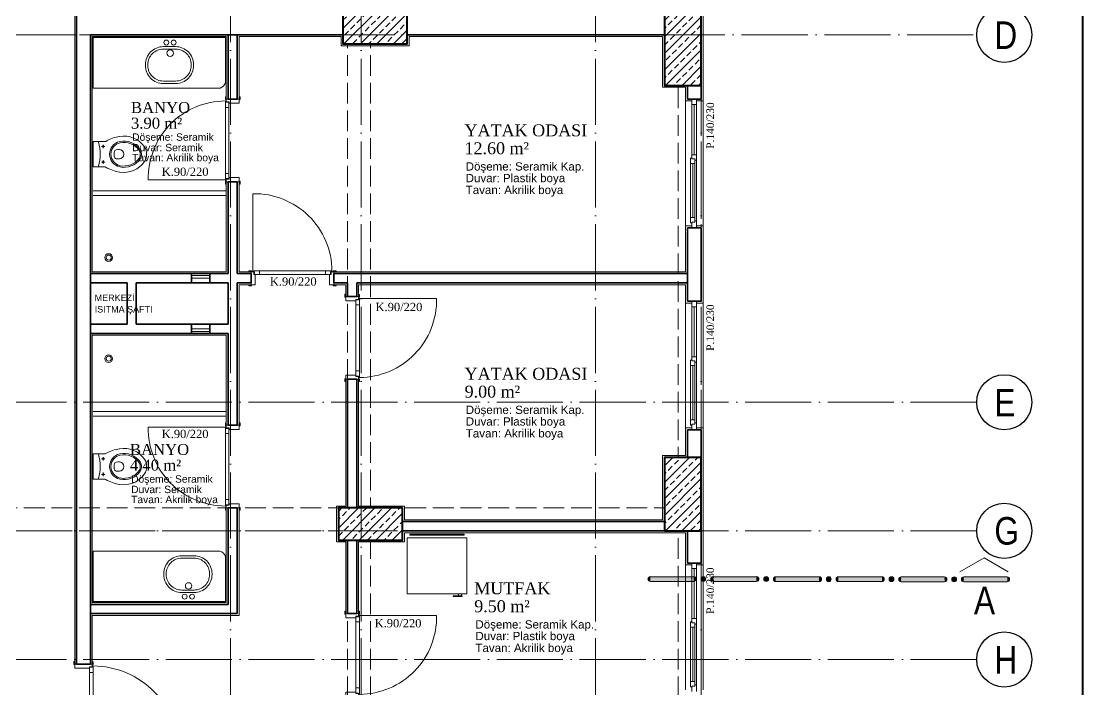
# Model space of a CAD drawing. Header units: millimetres. Extents: x 11587 to 81192, y -36083 to -25300.
# Drawn here: x 32641 to 33797, y -34493 to -33765 of the extents above; entities that cross this region are included whole.
import ezdxf

# ---------------------------------------------------------------- set-up
doc = ezdxf.new("R2010")
doc.units = ezdxf.units.MM
for name, pattern in [('AKS', [30, 24, -3, 0, -3]), ('IZDUSUM1', [20, 7.5, -5, 7.5, 0]), ('SEMBOL1', [260, 200, -15, 30, -15])]:
    doc.linetypes.add(name, pattern=pattern)
for name, color, linetype, lineweight in [('rtm-aks balon', 20, 'Continuous', 25), ('rtm-aks balon yazı', 7, 'Continuous', 20), ('rtm-aks yeni', 7, 'AKS', 20), ('rtm-antet-02', 140, 'Continuous', 40), ('rtm-cam', 141, 'Continuous', 9), ('rtm-duv tugla', 22, 'Continuous', 35), ('rtm-izdusum-üst ince', 8, 'IZDUSUM1', 5), ('rtm-kapı-ahsap', 35, 'Continuous', 13), ('rtm-mhl-yazı-adı', 150, 'Continuous', 30), ('rtm-mhl-yazı-m2', 7, 'Continuous', 20), ('rtm-mhl-yazı-malzeme', 253, 'Continuous', 13), ('rtm-pen-ahsap', 35, 'Continuous', 13), ('rtm-plan katmanı-05', 205, 'Continuous', 20), ('rtm-plan katmanı-07', 135, 'Continuous', 9), ('rtm-sembol balon baslik', 242, 'Continuous', 20), ('rtm-sembol kesit gör yazı', 7, 'Continuous', 20), ('rtm-sıva', 252, 'Continuous', 15), ('rtm-tarama-betonarme', 51, 'Continuous', 15), ('rtm-tas_betonarme', 50, 'Continuous', 40), ('rtm-tefris vitrifiye', 9, 'Continuous', 9)]:
    doc.layers.add(name, color=color, linetype=linetype, lineweight=lineweight)
doc.styles.add('AKSYAZI', font='ARIALN.TTF')
doc.styles.add('ARIAL', font='times.ttf')
doc.styles.add('BASLIK', font='ARIALN.TTF')
doc.styles.get("Standard").update_dxf_attribs({"font": 'arial.ttf'})
doc.styles.add('VAZ-OLCU', font='times.ttf', dxfattribs={"height": 60})
pattern_1 = [(45, (9316.351, 20249.116), (-8.980256, 8.980256), []), (45, (9325.331, 20249.116), (-8.980256, 8.980256), [6.35, -3.175])]

# ---------------------------------------------------------------- blocks, each defined once
blk = doc.blocks.new('KİRİŞA')
at = {"layer": 'rtm-izdusum-üst ince', "ltscale": 1.5}
for points in [[(21869.4, -54029.2), (22149.4, -54029.2)], [(22219.4, -54029.2), (22629.4, -54029.2)], [(22189.4, -54544.2), (22189.4, -54039.2)], [(22214.4, -54544.2), (22214.4, -54039.2)], [(21829.4, -54489.2), (21829.4, -54084.2)], [(21854.4, -54489.2), (21854.4, -54084.2)], [(21869.4, -54544.2), (22154.4, -54544.2)], [(22224.4, -54544.2), (22629.4, -54544.2)], [(21829.4, -54829.2), (21829.4, -54569.2)], [(21854.4, -54829.2), (21854.4, -54569.2)], [(21869.4, -54569.2), (22154.4, -54569.2)], [(22224.4, -54569.2), (22629.4, -54569.2)], [(22189.4, -54829.2), (22189.4, -54579.2)], [(22214.4, -54829.2), (22214.4, -54579.2)]]:
    blk.add_lwpolyline(points, dxfattribs=at)
blk = doc.blocks.new('rty')
at = {"layer": 'rtm-kapı-ahsap'}
for p, q in [((-58244.9, -62700.3), (-58243.8, -62700.3)), ((-58244.9, -62703.4), (-58244.9, -62700.3)), ((-58243.8, -62703.4), (-58244.9, -62703.4)), ((-58243.8, -62700.3), (-58243.8, -62703.4)), ((-58243.8, -62707.4), (-58243.8, -62702.9)), ((-58229.8, -62702.9), (-58243.8, -62702.9)), ((-58232.8, -62705.9), (-58232.8, -62707.4)), ((-58229.8, -62705.9), (-58232.8, -62705.9)), ((-58232.6, -62706.4), (-58232.6, -62789.4)), ((-58232.6, -62706.4), (-58229.7, -62706.4)), ((-58229.8, -62700.4), (-58229.8, -62703.4)), ((-58228.8, -62700.4), (-58229.8, -62700.4)), ((-58229.8, -62702.9), (-58229.8, -62705.9)), ((-58229.8, -62703.4), (-58228.8, -62703.4)), ((-58229.8, -62704.9), (-58228.8, -62704.9)), ((-58229.7, -62706.4), (-58229.7, -62704.9)), ((-58228.8, -62703.4), (-58228.8, -62700.4)), ((-58228.8, -62790.9), (-58228.8, -62704.9)), ((-58144.8, -62704.9), (-58228.8, -62704.9)), ((-58232.8, -62707.4), (-58243.8, -62707.4)), ((-58228.8, -62712), (-58232.6, -62712)), ((-58228.8, -62783.7), (-58232.6, -62783.7)), ((-58243.8, -62792.3), (-58244.9, -62792.3)), ((-58244.9, -62792.3), (-58244.9, -62795.4)), ((-58244.9, -62795.4), (-58243.8, -62795.4)), ((-58243.8, -62788.4), (-58243.8, -62792.9)), ((-58232.8, -62788.4), (-58243.8, -62788.4)), ((-58243.8, -62795.4), (-58243.8, -62792.3)), ((-58229.8, -62792.9), (-58243.8, -62792.9)), ((-58232.8, -62789.9), (-58232.8, -62788.4)), ((-58229.8, -62789.9), (-58232.8, -62789.9)), ((-58232.6, -62789.4), (-58229.7, -62789.4)), ((-58229.8, -62792.9), (-58229.8, -62789.9)), ((-58229.8, -62790.9), (-58228.8, -62790.9)), ((-58229.8, -62795.4), (-58229.8, -62792.3)), ((-58229.8, -62792.3), (-58228.8, -62792.3)), ((-58228.8, -62795.4), (-58229.8, -62795.4)), ((-58229.7, -62789.4), (-58229.7, -62790.9)), ((-58228.8, -62792.3), (-58228.8, -62795.4))]:
    blk.add_line(p, q, dxfattribs=at)
at = {"layer": 'rtm-kapı-ahsap', "const_width": 0.392}
blk.add_lwpolyline([(-58229.2, -62703.9, 1), (-58229.2, -62704.5, 1)], format="xyb", close=True, dxfattribs=at)
at = {"layer": 'rtm-kapı-ahsap'}
blk.add_arc((-58229.1, -62706.6), 84.3, 270.2011, 1.1472, dxfattribs=at)
blk = doc.blocks.new('K-100')
at = {"layer": 'rtm-kapı-ahsap'}
for p, q in [((-34308.1, -13702.2), (-34307, -13702.2)), ((-34308.1, -13705.4), (-34308.1, -13702.2)), ((-34307, -13705.4), (-34308.1, -13705.4)), ((-34307, -13702.2), (-34307, -13705.4)), ((-34307, -13709.3), (-34307, -13704.8)), ((-34288, -13704.8), (-34307, -13704.8)), ((-34288, -13702.3), (-34288, -13705.4)), ((-34287, -13702.3), (-34288, -13702.3)), ((-34288, -13704.8), (-34288, -13707.8)), ((-34288, -13705.4), (-34287, -13705.4)), ((-34287, -13705.4), (-34287, -13702.3)), ((-34291, -13709.3), (-34307, -13709.3)), ((-34288, -13707.8), (-34291, -13707.8)), ((-34291, -13707.8), (-34291, -13709.3)), ((-34290.8, -13801.3), (-34290.8, -13708.3)), ((-34290.8, -13708.3), (-34287.9, -13708.3)), ((-34287, -13713.9), (-34290.8, -13713.9)), ((-34288, -13706.8), (-34287, -13706.8)), ((-34287.9, -13708.3), (-34287.9, -13706.8)), ((-34287, -13706.8), (-34287, -13802.8)), ((-34287, -13795.6), (-34290.8, -13795.6)), ((-34307, -13804.2), (-34308.1, -13804.2)), ((-34308.1, -13804.2), (-34308.1, -13807.3)), ((-34308.1, -13807.3), (-34307, -13807.3)), ((-34307, -13800.3), (-34307, -13804.8)), ((-34291, -13800.3), (-34307, -13800.3)), ((-34307, -13807.3), (-34307, -13804.2)), ((-34288, -13804.8), (-34307, -13804.8)), ((-34291, -13801.8), (-34291, -13800.3)), ((-34288, -13801.8), (-34291, -13801.8)), ((-34290.8, -13801.3), (-34287.9, -13801.3)), ((-34288, -13804.8), (-34288, -13801.8)), ((-34288, -13802.8), (-34287, -13802.8)), ((-34288, -13807.3), (-34288, -13804.2)), ((-34288, -13804.2), (-34287, -13804.2)), ((-34287, -13807.3), (-34288, -13807.3)), ((-34287.9, -13801.3), (-34287.9, -13802.8)), ((-34193, -13802.8), (-34287, -13802.8)), ((-34287, -13804.2), (-34287, -13807.3))]:
    blk.add_line(p, q, dxfattribs=at)
at = {"layer": 'rtm-kapı-ahsap', "const_width": 0.392}
blk.add_lwpolyline([(-34287.4, -13803.7, -1), (-34287.4, -13803.1, -1)], format="xyb", close=True, dxfattribs=at)
at = {"layer": 'rtm-kapı-ahsap'}
blk.add_arc((-34287.9, -13801.7), 94.9, 359.3332, 89.4605, dxfattribs=at)
blk = doc.blocks.new('KK')
at = {"layer": 'rtm-sembol balon baslik', "linetype": 'SEMBOL1'}
for p in [(41231.3, 7543.2), (41283.8, 7543.2)]:
    blk.add_line(p, (41257.6, 7558.4), dxfattribs=at)
at = {"layer": 'rtm-sembol balon baslik'}
for p, q in [((41279.6, 7537.7), (41232.3, 7537.7)), ((41347.8, 7537.7), (41300.6, 7537.7)), ((41416.1, 7537.8), (41368.8, 7537.8)), ((41484.3, 7537.8), (41437.1, 7537.8)), ((41552.6, 7537.9), (41505.3, 7537.9)), ((41620.8, 7537.9), (41573.6, 7537.9)), ((41279.6, 7532.4), (41232.3, 7532.4)), ((41347.8, 7532.4), (41300.6, 7532.4)), ((41416.1, 7532.6), (41368.8, 7532.6)), ((41484.3, 7532.6), (41437.1, 7532.6)), ((41552.6, 7532.7), (41505.3, 7532.7)), ((41620.8, 7532.7), (41573.6, 7532.7))]:
    blk.add_line(p, q, dxfattribs=at)
at = {"layer": 'rtm-sembol balon baslik', "const_width": 2.62}
for points in [[(41232.3, 7536.4, 0.414214), (41231, 7535, 1)], [(41231, 7535, 0.414214), (41232.3, 7533.7, 1)], [(41279.6, 7533.7, 0.414214), (41280.9, 7535, 0.414214), (41279.6, 7536.4, 1)], [(41300.6, 7536.4, 0.414214), (41299.3, 7535, 1)], [(41299.3, 7535, 0.414214), (41300.6, 7533.7, 1)], [(41347.8, 7533.7, 0.414214), (41349.1, 7535, 0.414214), (41347.8, 7536.4, 1)], [(41368.8, 7536.5, 0.414214), (41367.5, 7535.2, 1)], [(41367.5, 7535.2, 0.414214), (41368.8, 7533.9, 1)], [(41416.1, 7533.9, 0.414214), (41417.4, 7535.2, 0.414214), (41416.1, 7536.5, 1)], [(41437.1, 7536.5, 0.414214), (41435.8, 7535.2, 1)], [(41435.8, 7535.2, 0.414214), (41437.1, 7533.9, 1)], [(41484.3, 7533.9, 0.414214), (41485.6, 7535.2, 0.414214), (41484.3, 7536.5, 1)], [(41505.3, 7536.6, 0.414214), (41504, 7535.3, 1)], [(41504, 7535.3, 0.414214), (41505.3, 7534, 1)], [(41552.6, 7534, 0.414214), (41553.9, 7535.3, 0.414214), (41552.6, 7536.6, 1)], [(41573.6, 7536.6, 0.414214), (41572.3, 7535.3, 1)], [(41572.3, 7535.3, 0.414214), (41573.6, 7534, 1)], [(41620.8, 7534, 0.414214), (41622.1, 7535.3, 0.414214), (41620.8, 7536.6, 1)]]:
    blk.add_lwpolyline(points, format="xyb", dxfattribs=at)
for points in [[(41288.8, 7535, 1), (41291.4, 7535, 1)], [(41357, 7535.2, 1), (41359.6, 7535.2, 1)], [(41425.3, 7535.2, 1), (41427.9, 7535.2, 1)], [(41493.5, 7535.3, 1), (41496.1, 7535.3, 1)], [(41561.8, 7535.3, 1), (41564.4, 7535.3, 1)]]:
    blk.add_lwpolyline(points, format="xyb", close=True, dxfattribs=at)
at = {"layer": 'rtm-sembol balon baslik'}
for centre in [(41290.1, 7535), (41358.3, 7535.2), (41426.6, 7535.2), (41494.8, 7535.3), (41563.1, 7535.3)]:
    blk.add_circle(centre, 2.62, dxfattribs=at)
for centre, start, end in [((41232.3, 7535), 90, 270), ((41279.6, 7535), 270, 90), ((41300.6, 7535), 90, 270), ((41347.8, 7535), 270, 90), ((41368.8, 7535.2), 90, 270), ((41416.1, 7535.2), 270, 90), ((41437.1, 7535.2), 90, 270), ((41484.3, 7535.2), 270, 90), ((41505.3, 7535.3), 90, 270), ((41552.6, 7535.3), 270, 90), ((41573.6, 7535.3), 90, 270), ((41620.8, 7535.3), 270, 90)]:
    blk.add_arc(centre, 2.62, start, end, dxfattribs=at)
for points in [[(41232.3, 7537.7), (41232.3, 7532.4), (41279.6, 7537.7), (41279.6, 7532.4)], [(41300.6, 7537.7), (41300.6, 7532.4), (41347.8, 7537.7), (41347.8, 7532.4)], [(41368.8, 7537.8), (41368.8, 7532.6), (41416.1, 7537.8), (41416.1, 7532.6)], [(41437.1, 7537.8), (41437.1, 7532.6), (41484.3, 7537.8), (41484.3, 7532.6)], [(41505.3, 7537.9), (41505.3, 7532.7), (41552.6, 7537.9), (41552.6, 7532.7)], [(41573.6, 7537.9), (41573.6, 7532.7), (41620.8, 7537.9), (41620.8, 7532.7)]]:
    blk.add_trace(points, dxfattribs=at)

msp = doc.modelspace()

# ---------------------------------------------------------------- hatches: boundary and pattern name
at = {"layer": 'rtm-tarama-betonarme'}
h = msp.add_hatch(dxfattribs=at)
h.set_pattern_fill('ANSI33', color=256, scale=2, style=0)
h.set_pattern_definition(pattern_1)
h.paths.add_polyline_path([(33061.19, -33790.13), (33061.19, -33755.13), (32991.19, -33755.13), (32991.19, -33790.13)])
h = msp.add_hatch(dxfattribs=at)
h.set_pattern_fill('ANSI33', color=256, scale=2, style=0)
h.set_pattern_definition(pattern_1)
h.paths.add_polyline_path([(33381.19, -33755.13), (33341.19, -33755.13), (33341.19, -33835.13), (33381.19, -33835.13)])
h = msp.add_hatch(dxfattribs=at)
h.set_pattern_fill('ANSI33', color=256, scale=2, style=0)
h.set_pattern_definition(pattern_1)
h.paths.add_polyline_path([(33381.19, -34240.13), (33341.19, -34240.13), (33341.19, -34320.13), (33381.19, -34320.13)])
h = msp.add_hatch(dxfattribs=at)
h.set_pattern_fill('ANSI33', color=256, scale=2, style=0)
h.set_pattern_definition(pattern_1)
h.paths.add_polyline_path([(33056.19, -34330.13), (33056.19, -34295.13), (32986.19, -34295.13), (32986.19, -34330.13)])

# ---------------------------------------------------------------- linework, layer by layer
at = {"layer": 'rtm-aks balon'}
for centre in [(33711.19, -33780.13), (33711.19, -34180.13), (33711.19, -34320.13), (33711.19, -34460.13)]:
    msp.add_circle(centre, 30, dxfattribs=at)
at = {"layer": 'rtm-aks yeni', "ltscale": 3}
for p, q in [((32868.69, -35680.13), (32868.69, -31980.13)), ((33011.19, -35680.13), (33011.19, -31980.13)), ((33266.19, -35680.13), (33266.19, -31980.13)), ((33381.19, -35680.13), (33381.19, -31980.13)), ((25316.19, -33780.13), (33681.19, -33780.13)), ((33681.19, -34180.13), (31891.19, -34180.13)), ((33681.19, -34320.13), (32551.19, -34320.13)), ((33681.19, -34460.13), (32106.19, -34460.13))]:
    msp.add_line(p, q, dxfattribs=at)
at = {"layer": 'rtm-antet-02'}
msp.add_lwpolyline([(25201.61, -31612.89), (25201.61, -36052.89), (33796.61, -36052.89), (33796.61, -31612.89)], close=True, dxfattribs=at)
at = {"layer": 'rtm-cam'}
for p, q in [((33373.69, -33910.63), (33373.69, -33856.13)), ((33371.94, -33979.13), (33371.94, -33920.13)), ((33373.69, -34130.63), (33373.69, -34076.13)), ((33371.94, -34199.13), (33371.94, -34140.13)), ((33373.69, -34415.63), (33373.69, -34361.13)), ((33371.94, -34484.13), (33371.94, -34425.13))]:
    msp.add_line(p, q, dxfattribs=at)
at = {"layer": 'rtm-duv tugla'}
for points in [[(32701.19, -34465.13), (32701.19, -33080.13)], [(32716.19, -34465.13), (32716.19, -33780.13)], [(32991.19, -33780.13), (32716.19, -33780.13)], [(32866.19, -33850.13), (32866.19, -33780.13)], [(32876.19, -33850.13), (32876.19, -33780.13)], [(33341.19, -33780.13), (33061.19, -33780.13)], [(33366.19, -33850.13), (33366.19, -33835.13)], [(33381.19, -33850.13), (33381.19, -33835.13)], [(32876.19, -33850.13), (32866.19, -33850.13)], [(33366.19, -33850.13), (33381.19, -33850.13)], [(32866.19, -34040.13), (32866.19, -33940.13)], [(32876.19, -33940.13), (32866.19, -33940.13)], [(32876.19, -34040.13), (32876.19, -33940.13)], [(33366.19, -34070.13), (33366.19, -33990.13)], [(33366.19, -33990.13), (33381.19, -33990.13)], [(33381.19, -34070.13), (33381.19, -33990.13)], [(32716.19, -34040.13), (32866.19, -34040.13)], [(32826.19, -34050.13), (32826.19, -34040.13)], [(32846.19, -34050.13), (32846.19, -34040.13)], [(32876.19, -34040.13), (32891.19, -34040.13)], [(32891.19, -34050.13), (32891.19, -34040.13)], [(32981.19, -34040.13), (33366.19, -34040.13)], [(32981.19, -34050.13), (32981.19, -34040.13)], [(32716.19, -34050.13), (32756.19, -34050.13)], [(32756.19, -34095.13), (32756.19, -34050.13)], [(32766.19, -34095.13), (32766.19, -34050.13)], [(32766.19, -34050.13), (32866.19, -34050.13)], [(32866.19, -34095.13), (32866.19, -34050.13)], [(32876.19, -34205.13), (32876.19, -34050.13)], [(32876.19, -34050.13), (32891.19, -34050.13)], [(32981.19, -34050.13), (32996.19, -34050.13)], [(32996.19, -34065.13), (32996.19, -34050.13)], [(33006.19, -34065.13), (33006.19, -34050.13)], [(33366.19, -34050.13), (33006.19, -34050.13)], [(32996.19, -34065.13), (33006.19, -34065.13)], [(33366.19, -34070.13), (33381.19, -34070.13)], [(32716.19, -34095.13), (32756.19, -34095.13)], [(32766.19, -34095.13), (32866.19, -34095.13)], [(32826.19, -34095.13), (32826.19, -34105.13)], [(32846.19, -34095.13), (32846.19, -34105.13)], [(32716.19, -34105.13), (32866.19, -34105.13)], [(32866.19, -34205.13), (32866.19, -34105.13)], [(32996.19, -34295.13), (32996.19, -34155.13)], [(32996.19, -34155.13), (33006.19, -34155.13)], [(33006.19, -34295.13), (33006.19, -34155.13)], [(32876.19, -34205.13), (32866.19, -34205.13)], [(33366.19, -34210.13), (33381.19, -34210.13)], [(33366.19, -34210.13), (33366.19, -34240.13)], [(33381.19, -34210.13), (33381.19, -34240.13)], [(32866.19, -34400.13), (32866.19, -34295.13)], [(32876.19, -34295.13), (32866.19, -34295.13)], [(32876.19, -34410.13), (32876.19, -34295.13)], [(32996.19, -34295.13), (32996.19, -34295.13)], [(33006.19, -34295.13), (33006.19, -34295.13)], [(33056.19, -34310.13), (33341.19, -34310.13)], [(33056.19, -34320.13), (33341.19, -34320.13)], [(33366.19, -34355.13), (33366.19, -34320.13)], [(33381.19, -34355.13), (33381.19, -34320.13)], [(32996.19, -34410.13), (32996.19, -34330.13)], [(33006.19, -34410.13), (33006.19, -34330.13)], [(33366.19, -34355.13), (33381.19, -34355.13)], [(32716.19, -34400.13), (32866.19, -34400.13)], [(32716.19, -34410.13), (32876.19, -34410.13)], [(32996.19, -34410.13), (33006.19, -34410.13)], [(32716.19, -34465.13), (32701.19, -34465.13)]]:
    msp.add_lwpolyline(points, dxfattribs=at)
at = {"layer": 'rtm-kapı-ahsap'}
for points in [[(32846.19, -34042.13), (32826.19, -34042.13)], [(32846.19, -34045.13), (32826.19, -34045.13)], [(32846.19, -34100.13), (32826.19, -34100.13)], [(32846.19, -34103.13), (32826.19, -34103.13)]]:
    msp.add_lwpolyline(points, dxfattribs=at)
at = {"layer": 'rtm-pen-ahsap'}
for p, q in [((33371.19, -33850.13), (33371.19, -33856.13)), ((33371.19, -33861.13), (33371.19, -33855.5)), ((33376.19, -33856.13), (33371.19, -33856.13)), ((33371.19, -33861.13), (33371.19, -33910.63)), ((33376.19, -33909.13), (33376.19, -33850.13)), ((33369.69, -33914.5), (33369.69, -33920.13)), ((33371.19, -33915.13), (33371.19, -33910.63)), ((33376.19, -33910.63), (33371.19, -33910.63)), ((33374.19, -33915.13), (33371.19, -33915.13)), ((33374.19, -33915.13), (33374.19, -33920.13)), ((33374.19, -33916.63), (33376.19, -33916.63)), ((33376.19, -33909.13), (33376.19, -33916.63)), ((33369.69, -33920.13), (33369.69, -33979.13)), ((33374.19, -33920.13), (33369.69, -33920.13)), ((33374.19, -33920.13), (33374.19, -33979.13)), ((33369.69, -33984.77), (33369.69, -33979.13)), ((33374.19, -33979.13), (33369.69, -33979.13)), ((33371.19, -33990.13), (33371.19, -33984.13)), ((33374.19, -33984.13), (33371.19, -33984.13)), ((33374.19, -33984.13), (33374.19, -33979.13)), ((33376.19, -33982.63), (33374.19, -33982.63)), ((33376.19, -33982.63), (33376.19, -33990.13)), ((33371.19, -34070.13), (33371.19, -34076.13)), ((33371.19, -34081.13), (33371.19, -34075.5)), ((33376.19, -34076.13), (33371.19, -34076.13)), ((33376.19, -34129.13), (33376.19, -34070.13)), ((33371.19, -34081.13), (33371.19, -34130.63)), ((33369.69, -34134.5), (33369.69, -34140.13)), ((33371.19, -34135.13), (33371.19, -34130.63)), ((33376.19, -34130.63), (33371.19, -34130.63)), ((33374.19, -34135.13), (33371.19, -34135.13)), ((33374.19, -34135.13), (33374.19, -34140.13)), ((33374.19, -34136.63), (33376.19, -34136.63)), ((33376.19, -34129.13), (33376.19, -34136.63)), ((33369.69, -34140.13), (33369.69, -34199.13)), ((33374.19, -34140.13), (33369.69, -34140.13)), ((33374.19, -34140.13), (33374.19, -34199.13)), ((33369.69, -34204.77), (33369.69, -34199.13)), ((33374.19, -34199.13), (33369.69, -34199.13)), ((33371.19, -34210.13), (33371.19, -34204.13)), ((33374.19, -34204.13), (33371.19, -34204.13)), ((33374.19, -34204.13), (33374.19, -34199.13)), ((33376.19, -34202.63), (33374.19, -34202.63)), ((33376.19, -34202.63), (33376.19, -34210.13)), ((33371.19, -34355.13), (33371.19, -34361.13)), ((33376.19, -34414.13), (33376.19, -34355.13)), ((33371.19, -34366.13), (33371.19, -34360.5)), ((33376.19, -34361.13), (33371.19, -34361.13)), ((33371.19, -34366.13), (33371.19, -34415.63)), ((33371.19, -34420.13), (33371.19, -34415.63)), ((33376.19, -34415.63), (33371.19, -34415.63)), ((33376.19, -34414.13), (33376.19, -34421.63)), ((33369.69, -34419.5), (33369.69, -34425.13)), ((33369.69, -34425.13), (33369.69, -34484.13)), ((33374.19, -34425.13), (33369.69, -34425.13)), ((33374.19, -34420.13), (33371.19, -34420.13)), ((33374.19, -34420.13), (33374.19, -34425.13)), ((33374.19, -34421.63), (33376.19, -34421.63)), ((33374.19, -34425.13), (33374.19, -34484.13)), ((33369.69, -34489.77), (33369.69, -34484.13)), ((33374.19, -34484.13), (33369.69, -34484.13)), ((33374.19, -34489.13), (33374.19, -34484.13)), ((33371.19, -34495.13), (33371.19, -34489.13)), ((33374.19, -34489.13), (33371.19, -34489.13)), ((33376.19, -34487.63), (33374.19, -34487.63)), ((33376.19, -34487.63), (33376.19, -34495.13))]:
    msp.add_line(p, q, dxfattribs=at)
for points in [[(33369.69, -33914.5), (33371.19, -33913.63)], [(33369.69, -33984.77), (33371.19, -33985.64)], [(33369.69, -34134.5), (33371.19, -34133.63)], [(33369.69, -34204.77), (33371.19, -34205.64)], [(33369.69, -34419.5), (33371.19, -34418.63)], [(33369.69, -34489.77), (33371.19, -34490.64)]]:
    msp.add_lwpolyline(points, dxfattribs=at)
at = {"layer": 'rtm-plan katmanı-05', "ltscale": 0.6}
for points in [[(33364.19, -33852.13), (33364.19, -33988.13)], [(33383.19, -33852.13), (33383.19, -33988.13)], [(33364.19, -34072.13), (33364.19, -34208.13)], [(33383.19, -34072.13), (33383.19, -34208.13)], [(33364.19, -34357.13), (33364.19, -34493.13)], [(33383.19, -34357.13), (33383.19, -34493.13)]]:
    msp.add_lwpolyline(points, dxfattribs=at)
at = {"layer": 'rtm-plan katmanı-07'}
for points in [[(33376.19, -33916.63), (33376.19, -33982.63)], [(33376.19, -34136.63), (33376.19, -34202.63)], [(33376.19, -34421.63), (33376.19, -34487.63)]]:
    msp.add_lwpolyline(points, dxfattribs=at)
at = {"layer": 'rtm-sıva'}
for points in [[(32699.19, -33080.13), (32699.19, -34465.13)], [(33376.19, -33703.13), (33383.19, -33703.13), (33383.19, -33852.13), (33376.19, -33852.13)], [(32864.19, -33940.13), (32864.19, -34038.13), (32718.19, -34038.13), (32718.19, -33782.13), (32864.19, -33782.13), (32864.19, -33850.13)], [(32878.19, -33850.13), (32878.19, -33782.13), (32989.19, -33782.13), (32989.19, -33792.13), (33063.19, -33792.13), (33063.19, -33782.13), (33339.19, -33782.13), (33339.19, -33837.13), (33364.19, -33837.13), (33364.19, -33852.13), (33371.19, -33852.13)], [(32891.19, -34038.13), (32878.19, -34038.13), (32878.19, -33940.13)], [(33371.19, -33988.13), (33364.19, -33988.13), (33364.19, -34038.13), (32981.19, -34038.13)], [(33376.19, -34072.13), (33383.19, -34072.13), (33383.19, -33988.13), (33376.19, -33988.13)], [(32878.19, -34205.13), (32878.19, -34052.13), (32891.19, -34052.13)], [(32994.19, -34065.13), (32994.19, -34052.13), (32981.19, -34052.13)], [(33371.19, -34072.13), (33364.19, -34072.13), (33364.19, -34052.13), (33008.19, -34052.13), (33008.19, -34065.13)], [(32864.19, -34205.13), (32864.19, -34107.13), (32718.19, -34107.13), (32718.19, -34398.13), (32864.19, -34398.13), (32864.19, -34295.13)], [(32994.19, -34155.13), (32994.19, -34293.13), (32984.19, -34293.13), (32984.19, -34332.13), (32994.19, -34332.13), (32994.19, -34410.13)], [(33371.19, -34208.13), (33364.19, -34208.13), (33364.19, -34238.13), (33339.19, -34238.13), (33339.19, -34308.13), (33058.19, -34308.13), (33058.19, -34293.13), (33008.19, -34293.13), (33008.19, -34155.13)], [(33376.19, -34357.13), (33383.19, -34357.13), (33383.19, -34208.13), (33376.19, -34208.13)], [(32878.19, -34295.13), (32878.19, -34412.13), (32718.19, -34412.13), (32718.19, -34465.13)], [(33371.19, -34357.13), (33364.19, -34357.13), (33364.19, -34322.13), (33058.19, -34322.13), (33058.19, -34332.13), (33008.19, -34332.13), (33008.19, -34410.13)]]:
    msp.add_lwpolyline(points, dxfattribs=at)
at = {"layer": 'rtm-tas_betonarme'}
for points in [[(33061.19, -33755.13), (32991.19, -33755.13), (32991.19, -33790.13), (33061.19, -33790.13)], [(33381.19, -33755.13), (33341.19, -33755.13), (33341.19, -33835.13), (33381.19, -33835.13)], [(33381.19, -34240.13), (33341.19, -34240.13), (33341.19, -34320.13), (33381.19, -34320.13)], [(33056.19, -34295.13), (32986.19, -34295.13), (32986.19, -34330.13), (33056.19, -34330.13)]]:
    msp.add_lwpolyline(points, close=True, dxfattribs=at)
at = {"layer": 'rtm-tefris vitrifiye'}
for p, q in [((32719.19, -33923.88), (32719.19, -33896.39)), ((32731.78, -33896.39), (32719.19, -33896.39)), ((32728.32, -33901.61), (32732.03, -33901.61)), ((32730.19, -33899.77), (32730.19, -33903.68)), ((32728.32, -33918.66), (32732.03, -33918.66)), ((32730.19, -33920.5), (32730.19, -33916.59)), ((32742.29, -33907.97), (32742.29, -33912.3)), ((32731.78, -33923.88), (32719.19, -33923.88)), ((32719.19, -34236.39), (32719.19, -34263.88)), ((32731.78, -34236.39), (32719.19, -34236.39)), ((32728.32, -34241.61), (32732.03, -34241.61)), ((32730.19, -34239.77), (32730.19, -34243.68)), ((32742.29, -34252.3), (32742.29, -34247.97)), ((32731.78, -34263.88), (32719.19, -34263.88)), ((32728.32, -34258.66), (32732.03, -34258.66)), ((32730.19, -34260.5), (32730.19, -34256.59)), ((33061.09, -34388.7), (33061.09, -34327.7)), ((33061.09, -34327.7), (33126.09, -34327.7)), ((33123.09, -34323.7), (33064.09, -34323.7)), ((33064.09, -34323.7), (33064.09, -34324.7)), ((33064.09, -34324.7), (33123.09, -34324.7)), ((33123.09, -34324.7), (33123.09, -34323.7)), ((33126.09, -34327.7), (33126.09, -34388.7)), ((33111.09, -34390.7), (33111.09, -34391.7)), ((33121.09, -34390.7), (33111.09, -34390.7)), ((33111.09, -34391.7), (33121.09, -34391.7)), ((33117.09, -34388.7), (33117.09, -34390.7)), ((33120.09, -34388.7), (33120.09, -34390.7)), ((33121.09, -34391.7), (33121.09, -34390.7))]:
    msp.add_line(p, q, dxfattribs=at)
for points in [[(32719.19, -33838.13), (32857.61, -33838.13, 0.2032744), (32863.19, -33832.55), (32863.19, -33783.13), (32719.19, -33783.13), (32719.19, -33838.13)], [(32828.66, -33813.5), (32828.66, -33812.61, 0.4142136), (32809.06, -33793.01), (32795.67, -33793.01, 0.4142136), (32776.06, -33812.61), (32776.06, -33813.5, 0.4142136), (32795.67, -33833.1), (32809.06, -33833.1, 0.4142136)], [(32825.99, -33813.5), (32825.99, -33812.61, 0.4142136), (32809.06, -33795.68), (32795.67, -33795.68, 0.4142136), (32778.74, -33812.61), (32778.74, -33813.5, 0.4142136), (32795.67, -33830.43), (32809.06, -33830.43, 0.4142136)], [(32719.19, -34342.13), (32857.61, -34342.13, -0.2032744), (32863.19, -34347.72), (32863.19, -34397.13), (32719.19, -34397.13), (32719.19, -34342.13)], [(32848.66, -34366.77), (32848.66, -34367.66, -0.4142136), (32829.06, -34387.26), (32815.67, -34387.26, -0.4142136), (32796.06, -34367.66), (32796.06, -34366.77, -0.4142136), (32815.67, -34347.17), (32829.06, -34347.17, -0.4142136)], [(32845.99, -34366.77), (32845.99, -34367.66, -0.4142136), (32829.06, -34384.59), (32815.67, -34384.59, -0.4142136), (32798.74, -34367.66), (32798.74, -34366.77, -0.4142136), (32815.67, -34349.84), (32829.06, -34349.84, -0.4142136)]]:
    msp.add_lwpolyline(points, format="xyb", close=True, dxfattribs=at)
for points in [[(32719.19, -33950.13), (32863.19, -33950.13)], [(32719.19, -33955.13), (32863.19, -33955.13)], [(32719.19, -34190.13), (32863.19, -34190.13)], [(32719.19, -34195.13), (32863.19, -34195.13)], [(33126.09, -34388.7), (33061.09, -34388.7)]]:
    msp.add_lwpolyline(points, dxfattribs=at)
for centre, radius in [((32798.91, -33788.55), 2.67), ((32806.93, -33788.55), 2.67), ((32803.19, -33800.13), 3.56), ((32730.19, -33901.61), 0.825), ((32730.19, -33918.66), 0.825), ((32736.19, -34022.63), 4.25), ((32736.19, -34022.63), 2.75), ((32736.19, -34132.63), 4.25), ((32736.19, -34132.63), 2.75), ((32730.19, -34241.61), 0.825), ((32730.19, -34258.66), 0.825), ((32823.19, -34380.13), 3.56), ((32818.91, -34391.72), 2.67), ((32826.93, -34391.72), 2.67)]:
    msp.add_circle(centre, radius, dxfattribs=at)
for centre, radius, start, end in [((32754.94, -33934.16), 44, 98.76392, 120.09462), ((32752.58, -33917.83), 27.5, 34.90445, 99.49177), ((32752.58, -33917.83), 22, 35.18852, 101.4306), ((32683, -33910.13), 44, 342.84729, 17.15268), ((32731.78, -33894.19), 2.2, 270, 300.09462), ((32751.42, -33910.21), 14.3, 102.81214, 179.7338), ((32751.42, -33910.21), 12.87, 102.81214, 179.7338), ((32745.04, -33907.97), 2.75, 102.17308, 180), ((32747.19, -33917.94), 12.95, 86.68797, 102.17308), ((32747.52, -33910.11), 5.11, 0.26223, 90), ((32752.58, -33917.83), 20.57, 35.18852, 101.4306), ((32762.64, -33910.13), 7.92, 327.83247, 32.16749), ((32762.64, -33910.13), 9.35, 327.83247, 32.16749), ((32762.64, -33910.13), 14.85, 327.23949, 32.76051), ((32751.42, -33910.06), 14.3, 180.2662, 257.18786), ((32751.42, -33910.06), 12.87, 180.2662, 257.18786), ((32745.04, -33912.3), 2.75, 180, 257.82692), ((32747.19, -33902.33), 12.95, 257.82692, 273.31203), ((32747.52, -33910.16), 5.12, 270, 359.73777), ((32752.58, -33902.43), 27.5, 260.50823, 325.09555), ((32752.58, -33902.43), 22, 258.5694, 324.81148), ((32752.58, -33902.43), 20.57, 258.5694, 324.81148), ((32731.78, -33926.08), 2.2, 59.90538, 90), ((32754.94, -33886.1), 44, 239.90538, 261.23608), ((32754.94, -34274.16), 44, 98.76392, 120.09462), ((32752.58, -34257.83), 27.5, 34.90445, 99.49177), ((32683, -34250.13), 44, 342.84732, 17.15271), ((32731.78, -34234.19), 2.2, 270, 300.09462), ((32751.42, -34250.21), 14.3, 102.81214, 179.7338), ((32751.42, -34250.21), 12.87, 102.81214, 179.7338), ((32752.58, -34257.83), 22, 35.18852, 101.4306), ((32752.58, -34257.83), 20.57, 35.18852, 101.4306), ((32762.64, -34250.13), 14.85, 327.23949, 32.76051), ((32751.42, -34250.06), 14.3, 180.2662, 257.18786), ((32751.42, -34250.06), 12.87, 180.2662, 257.18786), ((32745.04, -34247.97), 2.75, 102.17308, 180), ((32745.04, -34252.3), 2.75, 180, 257.82692), ((32747.19, -34257.94), 12.95, 86.68797, 102.17308), ((32747.52, -34250.11), 5.12, 0.26223, 90), ((32747.52, -34250.16), 5.11, 270, 359.73777), ((32762.64, -34250.13), 7.92, 327.83251, 32.16753), ((32762.64, -34250.13), 9.35, 327.83251, 32.16753), ((32731.78, -34266.08), 2.2, 59.90538, 90), ((32754.94, -34226.1), 44, 239.90538, 261.23608), ((32747.19, -34242.33), 12.95, 257.82692, 273.31203), ((32752.58, -34242.43), 27.5, 260.50823, 325.09555), ((32752.58, -34242.43), 22, 258.5694, 324.81148), ((32752.58, -34242.43), 20.57, 258.5694, 324.81148)]:
    msp.add_arc(centre, radius, start, end, dxfattribs=at)

# ---------------------------------------------------------------- block references
at = {"layer": 'rtm-izdusum-üst ince', "xscale": -1}
for name, p in [('KİRİŞA', (55210.62, 20249.12)), ('KK', (74946.7, -41907.91))]:
    msp.add_blockref(name, p, dxfattribs=at)
at = {"layer": 'rtm-kapı-ahsap'}
for p, rotation in [((-25365.59, -96643), 180), ((-29811.68, 24191.65), 90.00000000000001)]:
    msp.add_blockref('rty', p, dxfattribs=dict(at, rotation=rotation))
for name, p in [('rty', (91237.97, 28637.74)), ('rty', (91237.97, 28292.74)), ('K-100', (67006.17, -20760.34))]:
    msp.add_blockref(name, p, dxfattribs=at)
at = {"layer": 'rtm-kapı-ahsap', "xscale": -1}
msp.add_blockref('rty', (-25365.59, 28497.74), dxfattribs=at)

# ---------------------------------------------------------------- texts
at = {"layer": 'rtm-aks balon yazı', "char_height": 30, "width": 27.7214, "attachment_point": 7, "style": 'AKSYAZI'}
for s, insert in [('D', (33700.4, -33795.55)), ('E', (33700.4, -34195.55)), ('G', (33700.4, -34335.55)), ('H', (33700.4, -34475.55))]:
    msp.add_mtext(s, dxfattribs=dict(at, insert=insert))
at = {"layer": 'rtm-mhl-yazı-adı', "style": 'ARIAL'}
for s, height, p in [('BANYO', 12, (32760.41, -33865.31)), ('YATAK ODASI', 13, (33123.52, -33890.64)), ('YATAK ODASI', 13, (33123.63, -34155.6)), ('BANYO', 12, (32759.3, -34237.53)), ('MUTFAK', 13, (33134.1, -34389.2))]:
    msp.add_text(s, height=height, dxfattribs=at).set_placement(p)
at = {"layer": 'rtm-mhl-yazı-m2', "style": 'ARIAL'}
for s, height, p in [('3.90 m² ', 12, (32760.41, -33882.33)), ('12.60 m² ', 13, (33123.52, -33910.13)), ('9.00 m² ', 13, (33123.63, -34175.09)), ('4.40 m² ', 12, (32759.3, -34254.56)), ('9.50 m² ', 13, (33134.1, -34408.69))]:
    msp.add_text(s, height=height, dxfattribs=at).set_placement(p)
at = {"layer": 'rtm-mhl-yazı-malzeme', "style": 'VAZ-OLCU'}
for s, height, rotation, p in [('P.140/230', 8.192, 90.0398, (33395.16, -33904.18)), ('K.90/220', 9, 359.9602, (32793.86, -33933.68)), ('K.90/220', 9, 359.9602, (32911.6, -34053.18)), ('K.90/220', 9, 359.9602, (33026.66, -34080.88)), ('P.140/230', 8.192, 90.0398, (33395.16, -34124.14)), ('K.90/220', 9, 359.9602, (32793.86, -34219.09)), ('P.140/230', 8.192, 90.0398, (33395.16, -34410.5)), ('K.90/220', 9, 359.9602, (33025.67, -34425.18))]:
    msp.add_text(s, height=height, rotation=rotation, dxfattribs=at).set_placement(p)
at = {"layer": 'rtm-mhl-yazı-malzeme'}
for s, height, p in [('Döşeme: Seramik', 8, (32761.7, -33895.48)), ('Duvar: Seramik', 8, (32761.7, -33906.84)), ('Tavan: Akrilik boya ', 8, (32761.7, -33917.75)), ('Döşeme: Seramik Kap.', 9, (33124.81, -33927.9)), ('Duvar: Plastik boya ', 9, (33124.81, -33940.57)), ('Tavan: Akrilik boya ', 9, (33124.81, -33953.5)), ('MERKEZİ', 7, (32720.9, -34069.9)), ('ISITMA ŞAFTI', 7, (32720.9, -34082.43)), ('Döşeme: Seramik Kap.', 9, (33124.92, -34192.87)), ('Duvar: Plastik boya ', 9, (33124.92, -34205.53)), ('Tavan: Akrilik boya ', 9, (33124.92, -34218.47)), ('Döşeme: Seramik', 8, (32760.59, -34267.7)), ('Duvar: Seramik', 8, (32760.59, -34279.06)), ('Tavan: Akrilik boya ', 8, (32760.59, -34289.97)), ('Döşeme: Seramik Kap.', 9, (33135.39, -34426.47)), ('Duvar: Plastik boya ', 9, (33135.39, -34439.13)), ('Tavan: Akrilik boya ', 9, (33135.39, -34452.07))]:
    msp.add_text(s, height=height, dxfattribs=at).set_placement(p)
at = {"layer": 'rtm-sembol kesit gör yazı', "style": 'BASLIK'}
msp.add_text('A', height=30, dxfattribs=at).set_placement((33678.16, -34410.85))

doc.saveas('drawing.dxf')
